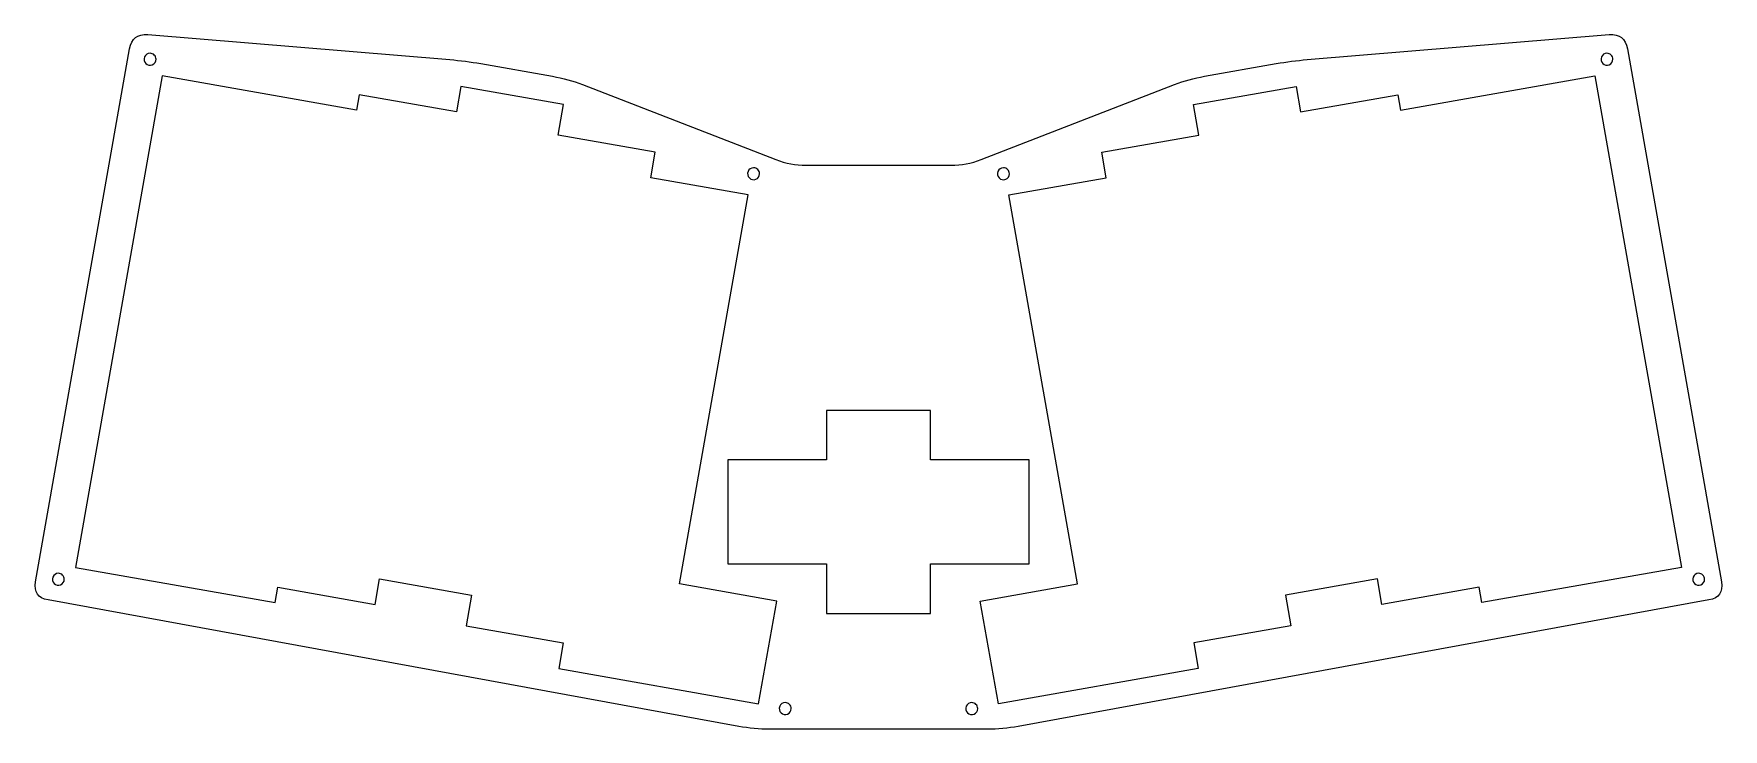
# Model space of a CAD drawing. Extents: x 10 to 336, y 7 to 141.
import ezdxf

# ---------------------------------------------------------------- set-up
doc = ezdxf.new("R2010")
doc.units = 0
doc.layers.get('0').update_dxf_attribs({"linetype": 'CONTINUOUS'})

msp = doc.modelspace()

# ---------------------------------------------------------------- linework, layer by layer
at = {"color": 7}
for points in [[(31.974, 141.312), (90.269, 136.492)], [(255.675, 136.492), (313.97, 141.312)], [(10.327, 35.748), (28.463, 138.605)], [(317.481, 138.605), (335.617, 35.748)], [(96.213, 135.724), (110.1, 133.276)], [(235.844, 133.276), (249.731, 135.724)], [(115.851, 131.671), (153.192, 117.202)], [(192.752, 117.202), (230.093, 131.671)], [(158.989, 116.118), (186.955, 116.118)], [(146.016, 7.853), (12.757, 32.254)], [(333.187, 32.254), (199.928, 7.853)], [(193.977, 7.313), (151.967, 7.313)]]:
    msp.add_lwpolyline(points, dxfattribs=at)
for points in [[(32.412, 137.7164)], [(313.532, 137.7164)], [(17.997631, 38.52962), (56.552864, 31.731301), (57.073808, 34.685725), (75.834401, 31.377731), (76.702641, 36.301771), (94.429185, 33.176107), (93.387297, 27.267259), (112.147889, 23.959264), (111.279649, 19.035224), (149.834882, 12.236905), (153.325207, 32.031546), (134.564615, 35.33954), (147.796592, 110.38191), (129.036, 113.689904), (129.90424, 118.613944), (111.143648, 121.921939), (112.185536, 127.830787), (92.390895, 131.321112), (91.522655, 126.397072), (72.762062, 129.705066), (72.241118, 126.750642), (34.719934, 133.366631)], [(327.946369, 38.52962), (289.391136, 31.731301), (288.870192, 34.685725), (270.109599, 31.377731), (269.241359, 36.301771), (251.514815, 33.176107), (252.556703, 27.267259), (233.796111, 23.959264), (234.664351, 19.035224), (196.109118, 12.236905), (192.618793, 32.031546), (211.379385, 35.33954), (198.147408, 110.38191), (216.908, 113.689904), (216.03976, 118.613944), (234.800352, 121.921939), (233.758464, 127.830787), (253.553105, 131.321112), (254.421345, 126.397072), (273.181938, 129.705066), (273.702882, 126.750642), (311.224066, 133.366631)], [(148.87, 115.621)], [(197.074, 115.621)], [(143.872, 39.191), (162.922, 39.191), (162.922, 29.666), (183.022, 29.666), (183.022, 39.191), (202.072, 39.191), (202.072, 59.291), (183.022, 59.291), (183.022, 68.816), (162.922, 68.816), (162.922, 59.291), (143.872, 59.291)], [(14.721, 37.3856)], [(331.223, 37.3856)], [(154.972, 12.438)], [(190.972, 12.438)]]:
    msp.add_lwpolyline(points, close=True, dxfattribs=at)
for points in [[(28.463, 138.605), (28.810333, 140.574333), (29.980667, 141.476667), (31.974, 141.312)], [(313.97, 141.312), (315.963333, 141.476667), (317.133667, 140.574333), (317.481, 138.605)], [(31.349539, 137.006486), (31.17154, 136.57676), (31.26993, 136.082125), (31.598827, 135.753227)], [(32.412, 137.7164), (31.946868, 137.7164), (31.527537, 137.436211), (31.349539, 137.006486)], [(33.225173, 137.379573), (33.009506, 137.59524), (32.716999, 137.7164), (32.412, 137.7164)], [(33.562, 136.5664), (33.562, 136.871399), (33.44084, 137.163906), (33.225173, 137.379573)], [(312.469539, 137.006486), (312.29154, 136.57676), (312.38993, 136.082125), (312.718827, 135.753227)], [(313.532, 137.7164), (313.066868, 137.7164), (312.647537, 137.436211), (312.469539, 137.006486)], [(314.345173, 137.379573), (314.129506, 137.59524), (313.836999, 137.7164), (313.532, 137.7164)], [(314.682, 136.5664), (314.682, 136.871399), (314.56084, 137.163906), (314.345173, 137.379573)], [(31.598827, 135.753227), (31.927725, 135.42433), (32.42236, 135.32594), (32.852086, 135.503939)], [(32.852086, 135.503939), (33.281811, 135.681937), (33.562, 136.101268), (33.562, 136.5664)], [(90.269, 136.492), (92.262333, 136.327333), (94.243667, 136.071333), (96.213, 135.724)], [(249.731, 135.724), (251.700333, 136.071333), (253.681667, 136.327333), (255.675, 136.492)], [(312.718827, 135.753227), (313.047725, 135.42433), (313.54236, 135.32594), (313.972086, 135.503939)], [(313.972086, 135.503939), (314.401811, 135.681937), (314.682, 136.101268), (314.682, 136.5664)], [(110.1, 133.276), (112.069333, 132.928667), (113.986333, 132.393667), (115.851, 131.671)], [(230.093, 131.671), (231.957667, 132.393667), (233.874667, 132.928667), (235.844, 133.276)], [(147.807539, 114.911086), (147.62954, 114.48136), (147.72793, 113.986725), (148.056827, 113.657827)], [(148.87, 115.621), (148.404868, 115.621), (147.985537, 115.340811), (147.807539, 114.911086)], [(149.683173, 115.284173), (149.467506, 115.49984), (149.174999, 115.621), (148.87, 115.621)], [(149.310086, 113.408539), (149.739811, 113.586537), (150.02, 114.005868), (150.02, 114.471)], [(150.02, 114.471), (150.02, 114.775999), (149.89884, 115.068506), (149.683173, 115.284173)], [(153.192, 117.202), (155.056667, 116.479333), (156.989, 116.118), (158.989, 116.118)], [(186.955, 116.118), (188.955, 116.118), (190.887333, 116.479333), (192.752, 117.202)], [(196.011539, 114.911086), (195.83354, 114.48136), (195.93193, 113.986725), (196.260827, 113.657827)], [(197.074, 115.621), (196.608868, 115.621), (196.189537, 115.340811), (196.011539, 114.911086)], [(197.887173, 115.284173), (197.671506, 115.49984), (197.378999, 115.621), (197.074, 115.621)], [(197.514086, 113.408539), (197.943811, 113.586537), (198.224, 114.005868), (198.224, 114.471)], [(198.224, 114.471), (198.224, 114.775999), (198.10284, 115.068506), (197.887173, 115.284173)], [(148.056827, 113.657827), (148.385725, 113.32893), (148.88036, 113.23054), (149.310086, 113.408539)], [(196.260827, 113.657827), (196.589725, 113.32893), (197.08436, 113.23054), (197.514086, 113.408539)], [(13.658539, 36.675686), (13.48054, 36.24596), (13.57893, 35.751325), (13.907827, 35.422427)], [(14.721, 37.3856), (14.255868, 37.3856), (13.836537, 37.105411), (13.658539, 36.675686)], [(15.534173, 37.048773), (15.318506, 37.26444), (15.025999, 37.3856), (14.721, 37.3856)], [(15.161086, 35.173139), (15.590811, 35.351137), (15.871, 35.770468), (15.871, 36.2356)], [(15.871, 36.2356), (15.871, 36.540599), (15.74984, 36.833106), (15.534173, 37.048773)], [(330.160539, 36.675686), (329.98254, 36.24596), (330.08093, 35.751325), (330.409827, 35.422427)], [(331.223, 37.3856), (330.757868, 37.3856), (330.338537, 37.105411), (330.160539, 36.675686)], [(332.036173, 37.048773), (331.820506, 37.26444), (331.527999, 37.3856), (331.223, 37.3856)], [(331.663086, 35.173139), (332.092811, 35.351137), (332.373, 35.770468), (332.373, 36.2356)], [(332.373, 36.2356), (332.373, 36.540599), (332.25184, 36.833106), (332.036173, 37.048773)], [(12.757, 32.254), (10.789667, 32.614), (9.979667, 33.778667), (10.327, 35.748)], [(13.907827, 35.422427), (14.236725, 35.09353), (14.73136, 34.99514), (15.161086, 35.173139)], [(330.409827, 35.422427), (330.738725, 35.09353), (331.23336, 34.99514), (331.663086, 35.173139)], [(335.617, 35.748), (335.964333, 33.778667), (335.154333, 32.614), (333.187, 32.254)], [(153.909539, 11.728086), (153.73154, 11.29836), (153.82993, 10.803725), (154.158827, 10.474827)], [(154.972, 12.438), (154.506868, 12.438), (154.087537, 12.157811), (153.909539, 11.728086)], [(154.158827, 10.474827), (154.487725, 10.14593), (154.98236, 10.04754), (155.412086, 10.225539)], [(155.785173, 12.101173), (155.569506, 12.31684), (155.276999, 12.438), (154.972, 12.438)], [(155.412086, 10.225539), (155.841811, 10.403537), (156.122, 10.822868), (156.122, 11.288)], [(156.122, 11.288), (156.122, 11.592999), (156.00084, 11.885506), (155.785173, 12.101173)], [(189.909539, 11.728086), (189.73154, 11.29836), (189.82993, 10.803725), (190.158827, 10.474827)], [(190.972, 12.438), (190.506868, 12.438), (190.087537, 12.157811), (189.909539, 11.728086)], [(190.158827, 10.474827), (190.487725, 10.14593), (190.98236, 10.04754), (191.412086, 10.225539)], [(191.785173, 12.101173), (191.569506, 12.31684), (191.276999, 12.438), (190.972, 12.438)], [(191.412086, 10.225539), (191.841811, 10.403537), (192.122, 10.822868), (192.122, 11.288)], [(192.122, 11.288), (192.122, 11.592999), (192.00084, 11.885506), (191.785173, 12.101173)], [(151.967, 7.313), (149.967, 7.313), (147.983333, 7.493), (146.016, 7.853)], [(199.928, 7.853), (197.960667, 7.493), (195.977, 7.313), (193.977, 7.313)]]:
    msp.add_open_spline(points, degree=3, dxfattribs=at)

doc.saveas('drawing.dxf')
